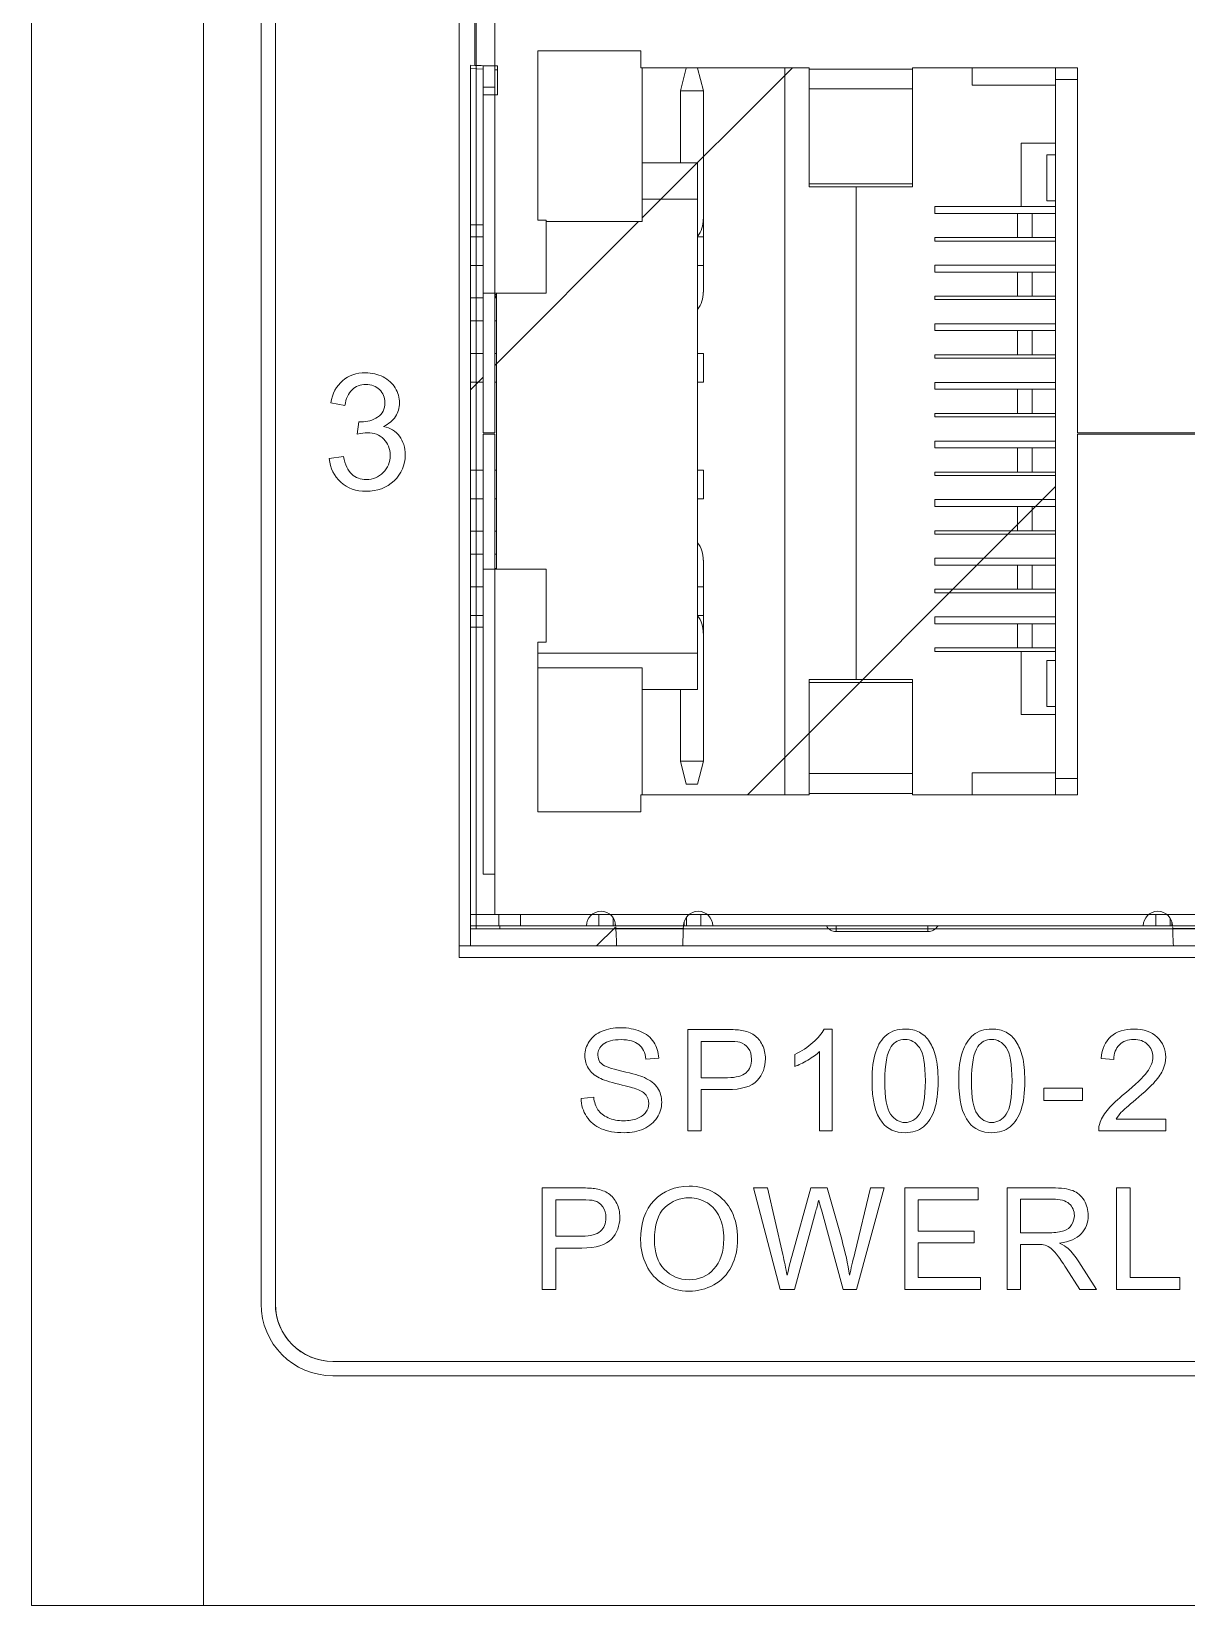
# Model space of a CAD drawing. Header units: millimetres. Extents: x 33157 to 59611, y -29750 to 1750.
# Drawn here: x 54404.74 to 54424.86, y 333.53 to 360.93 of the extents above; entities that cross this region are included whole.
import ezdxf

# ---------------------------------------------------------------- set-up
doc = ezdxf.new("R2010")
doc.units = ezdxf.units.MM
doc.layers.get('0').update_dxf_attribs({"lineweight": 18})

msp = doc.modelspace()

# ---------------------------------------------------------------- linework, layer by layer
at = {"linetype": 'Continuous'}
for p, q in [((54404.74, 468.528), (54404.74, 333.528)), ((54407.74, 468.528), (54407.74, 333.528)), ((54408.74, 463.278), (54408.74, 338.778)), ((54408.99, 463.278), (54408.99, 338.778)), ((54412.189, 344.811), (54412.189, 377.115)), ((54412.189, 345.011), (54412.189, 376.915)), ((54412.489, 345.311), (54412.489, 376.615)), ((54412.81, 353.943), (54412.81, 376.365)), ((54412.463, 361.524), (54412.463, 360.342)), ((54413.561, 360.598), (54415.357, 360.598)), ((54413.561, 357.645), (54413.561, 360.598)), ((54415.357, 360.598), (54415.357, 360.302)), ((54412.389, 360.346), (54412.463, 360.342)), ((54412.389, 345.011), (54412.389, 360.342)), ((54412.61, 360.277), (54412.389, 360.288)), ((54412.61, 360.338), (54412.61, 353.943)), ((54412.81, 360.334), (54412.86, 360.332)), ((54412.857, 360.264), (54412.81, 360.267)), ((54412.86, 360.332), (54412.86, 359.832)), ((54415.357, 360.302), (54418.287, 360.302)), ((54415.382, 360.302), (54415.382, 357.623)), ((54415.382, 357.688), (54417.997, 360.302)), ((54416.145, 360.297), (54416.045, 359.897)), ((54416.446, 359.897), (54416.346, 360.297)), ((54417.864, 347.643), (54417.864, 360.302)), ((54418.287, 360.302), (54418.287, 358.227)), ((54418.287, 360.279), (54420.088, 360.279)), ((54420.088, 360.302), (54422.963, 360.302)), ((54420.088, 358.227), (54420.088, 360.302)), ((54421.131, 359.997), (54421.131, 360.302)), ((54422.582, 360.302), (54422.582, 347.643)), ((54422.963, 360.302), (54422.963, 353.943)), ((54412.81, 359.966), (54412.61, 359.966)), ((54412.86, 359.832), (54412.61, 359.832)), ((54416.045, 359.897), (54416.446, 359.897)), ((54416.045, 359.897), (54416.045, 358.646)), ((54416.446, 357.665), (54416.446, 359.897)), ((54420.088, 359.932), (54418.287, 359.932)), ((54421.131, 359.997), (54422.582, 359.997)), ((54422.963, 360.097), (54422.582, 360.097)), ((54422.582, 358.986), (54421.982, 358.986)), ((54421.982, 358.986), (54421.982, 357.886)), ((54422.582, 358.786), (54422.432, 358.786)), ((54422.432, 358.786), (54422.432, 357.986)), ((54415.382, 358.646), (54416.343, 358.646)), ((54416.343, 358.646), (54416.343, 349.479)), ((54418.287, 358.281), (54420.088, 358.281)), ((54420.088, 358.227), (54418.287, 358.227)), ((54419.105, 358.227), (54419.105, 349.649)), ((54415.382, 358.016), (54416.343, 358.016)), ((54422.432, 357.986), (54422.582, 357.986)), ((54413.706, 357.645), (54413.561, 357.645)), ((54413.706, 356.374), (54413.706, 357.645)), ((54416.446, 357.36), (54416.446, 357.665)), ((54422.582, 357.886), (54420.481, 357.886)), ((54420.481, 357.766), (54420.481, 357.886)), ((54422.582, 357.766), (54420.481, 357.766)), ((54421.916, 357.766), (54421.916, 357.345)), ((54422.177, 357.345), (54422.177, 357.766)), ((54412.61, 357.565), (54412.389, 357.565)), ((54412.81, 355.116), (54415.317, 357.623)), ((54415.382, 357.623), (54413.706, 357.623)), ((54412.61, 357.36), (54412.389, 357.36)), ((54416.446, 357.36), (54416.343, 357.36)), ((54416.446, 356.86), (54416.446, 357.36)), ((54420.481, 357.345), (54422.582, 357.345)), ((54420.481, 357.285), (54420.481, 357.345)), ((54420.481, 357.285), (54422.582, 357.285)), ((54412.389, 356.86), (54412.61, 356.86)), ((54416.343, 356.86), (54416.446, 356.86)), ((54416.446, 356.394), (54416.446, 356.86)), ((54422.582, 356.865), (54420.481, 356.865)), ((54420.481, 356.745), (54420.481, 356.865)), ((54422.582, 356.745), (54420.481, 356.745)), ((54421.916, 356.745), (54421.916, 356.324)), ((54422.177, 356.324), (54422.177, 356.745)), ((54412.61, 356.294), (54412.389, 356.294)), ((54412.61, 356.374), (54413.706, 356.374)), ((54412.84, 356.354), (54412.81, 356.354)), ((54412.81, 356.329), (54412.84, 356.329)), ((54412.81, 356.317), (54412.84, 356.317)), ((54412.81, 356.304), (54412.84, 356.304)), ((54412.84, 356.294), (54412.81, 356.294)), ((54412.84, 356.374), (54412.84, 351.571)), ((54420.481, 356.324), (54422.582, 356.324)), ((54420.481, 356.264), (54420.481, 356.324)), ((54420.481, 356.264), (54422.582, 356.264)), ((54412.389, 355.894), (54412.61, 355.894)), ((54412.81, 355.894), (54412.84, 355.894)), ((54422.582, 355.844), (54420.481, 355.844)), ((54420.481, 355.724), (54420.481, 355.844)), ((54422.582, 355.724), (54420.481, 355.724)), ((54421.916, 355.724), (54421.916, 355.304)), ((54422.177, 355.304), (54422.177, 355.724)), ((54412.61, 355.329), (54412.389, 355.329)), ((54412.84, 355.329), (54412.81, 355.329)), ((54416.446, 355.329), (54416.343, 355.329)), ((54416.446, 354.828), (54416.446, 355.329)), ((54420.481, 355.304), (54422.582, 355.304)), ((54420.481, 355.244), (54420.481, 355.304)), ((54420.481, 355.244), (54422.582, 355.244)), ((54412.389, 354.695), (54412.61, 354.915)), ((54412.389, 354.828), (54412.61, 354.828)), ((54412.81, 354.828), (54412.84, 354.828)), ((54416.343, 354.828), (54416.446, 354.828)), ((54422.582, 354.823), (54420.481, 354.823)), ((54420.481, 354.703), (54420.481, 354.823)), ((54422.582, 354.703), (54420.481, 354.703)), ((54421.916, 354.703), (54421.916, 354.283)), ((54422.177, 354.283), (54422.177, 354.703)), ((54420.481, 354.283), (54422.582, 354.283)), ((54420.481, 354.223), (54420.481, 354.283)), ((54420.481, 354.223), (54422.582, 354.223)), ((54412.81, 353.943), (54412.61, 353.943)), ((54412.61, 353.923), (54412.81, 353.923)), ((54412.61, 353.923), (54412.61, 346.262)), ((54412.81, 345.561), (54412.81, 353.923)), ((54422.582, 353.802), (54420.481, 353.802)), ((54420.481, 353.682), (54420.481, 353.802)), ((54422.963, 353.943), (54427.566, 353.943)), ((54427.566, 353.923), (54422.963, 353.923)), ((54422.963, 353.923), (54422.963, 347.643)), ((54422.582, 353.682), (54420.481, 353.682)), ((54421.916, 353.682), (54421.916, 353.262)), ((54422.177, 353.262), (54422.177, 353.682)), ((54412.61, 353.297), (54412.389, 353.297)), ((54412.84, 353.297), (54412.81, 353.297)), ((54416.446, 353.297), (54416.343, 353.297)), ((54416.446, 352.797), (54416.446, 353.297)), ((54420.481, 353.262), (54422.582, 353.262)), ((54420.481, 353.202), (54420.481, 353.262)), ((54417.217, 347.643), (54422.582, 353.009)), ((54420.481, 353.202), (54422.582, 353.202)), ((54412.389, 352.797), (54412.61, 352.797)), ((54412.81, 352.797), (54412.84, 352.797)), ((54416.343, 352.797), (54416.446, 352.797)), ((54422.582, 352.782), (54420.481, 352.782)), ((54420.481, 352.662), (54420.481, 352.782)), ((54422.582, 352.662), (54420.481, 352.662)), ((54421.916, 352.662), (54421.916, 352.241)), ((54422.177, 352.241), (54422.177, 352.662)), ((54412.61, 352.231), (54412.389, 352.231)), ((54412.84, 352.231), (54412.81, 352.231)), ((54420.481, 352.241), (54422.582, 352.241)), ((54420.481, 352.181), (54420.481, 352.241)), ((54420.481, 352.181), (54422.582, 352.181)), ((54412.389, 351.831), (54412.61, 351.831)), ((54412.81, 351.831), (54412.84, 351.831)), ((54416.446, 351.266), (54416.446, 351.731)), ((54422.582, 351.761), (54420.481, 351.761)), ((54420.481, 351.641), (54420.481, 351.761)), ((54422.582, 351.641), (54420.481, 351.641)), ((54421.916, 351.641), (54421.916, 351.221)), ((54422.177, 351.221), (54422.177, 351.641)), ((54413.706, 351.571), (54412.61, 351.571)), ((54412.81, 351.582), (54412.84, 351.582)), ((54413.706, 350.3), (54413.706, 351.571)), ((54412.61, 351.266), (54412.389, 351.266)), ((54416.446, 351.266), (54416.343, 351.266)), ((54416.446, 350.765), (54416.446, 351.266)), ((54420.481, 351.221), (54422.582, 351.221)), ((54420.481, 351.16), (54420.481, 351.221)), ((54420.481, 351.16), (54422.582, 351.16)), ((54412.389, 350.765), (54412.61, 350.765)), ((54412.389, 350.56), (54412.61, 350.56)), ((54416.343, 350.765), (54416.446, 350.765)), ((54416.446, 350.46), (54416.446, 350.765)), ((54422.582, 350.74), (54420.481, 350.74)), ((54420.481, 350.62), (54420.481, 350.74)), ((54422.582, 350.62), (54420.481, 350.62)), ((54421.916, 350.62), (54421.916, 350.2)), ((54422.177, 350.2), (54422.177, 350.62)), ((54413.561, 350.3), (54413.706, 350.3)), ((54413.561, 347.348), (54413.561, 350.3)), ((54416.446, 348.228), (54416.446, 350.46)), ((54416.343, 350.11), (54413.561, 350.11)), ((54420.481, 350.2), (54422.582, 350.2)), ((54420.481, 350.14), (54420.481, 350.2)), ((54420.481, 350.14), (54422.582, 350.14)), ((54421.982, 350.14), (54421.982, 349.039)), ((54422.582, 349.98), (54422.432, 349.98)), ((54422.432, 349.98), (54422.432, 349.179)), ((54413.561, 349.852), (54415.382, 349.852)), ((54415.382, 349.852), (54415.382, 347.643)), ((54416.343, 349.479), (54415.382, 349.479)), ((54416.045, 349.479), (54416.045, 348.228)), ((54418.287, 349.649), (54420.088, 349.649)), ((54418.287, 349.649), (54418.287, 347.643)), ((54420.088, 349.596), (54418.287, 349.596)), ((54420.088, 347.643), (54420.088, 349.649)), ((54422.432, 349.179), (54422.582, 349.179)), ((54421.982, 349.039), (54422.582, 349.039)), ((54416.045, 348.228), (54416.446, 348.228)), ((54416.145, 347.828), (54416.045, 348.228)), ((54416.446, 348.228), (54416.346, 347.828)), ((54416.346, 347.828), (54416.145, 347.828)), ((54418.287, 348.013), (54420.088, 348.013)), ((54422.582, 348.028), (54421.131, 348.028)), ((54421.131, 348.028), (54421.131, 347.643)), ((54422.582, 347.928), (54422.963, 347.928)), ((54418.287, 347.643), (54415.357, 347.643)), ((54415.357, 347.643), (54415.357, 347.348)), ((54420.088, 347.667), (54418.287, 347.667)), ((54422.963, 347.643), (54420.088, 347.643)), ((54415.357, 347.348), (54413.561, 347.348)), ((54412.61, 346.262), (54412.81, 346.262)), ((54412.389, 345.561), (54414.508, 345.561)), ((54424.61, 345.361), (54412.389, 345.361)), ((54412.389, 345.311), (54414.922, 345.311)), ((54438.039, 345.311), (54412.489, 345.311)), ((54412.881, 345.361), (54412.881, 345.561)), ((54412.9, 345.361), (54412.9, 345.311)), ((54413.26, 345.561), (54413.26, 345.361)), ((54414.508, 345.561), (54414.819, 345.561)), ((54414.585, 345.011), (54414.907, 345.333)), ((54414.627, 345.361), (54414.627, 345.561)), ((54414.819, 345.561), (54416.201, 345.561)), ((54414.876, 345.496), (54414.876, 345.361)), ((54414.91, 345.361), (54414.91, 345.42)), ((54414.922, 345.318), (54416.097, 345.318)), ((54416.097, 345.311), (54418.632, 345.311)), ((54416.11, 345.42), (54416.11, 345.361)), ((54416.15, 345.361), (54416.15, 345.508)), ((54416.201, 345.561), (54416.512, 345.561)), ((54416.4, 345.561), (54416.4, 345.361)), ((54416.512, 345.561), (54424.208, 345.561)), ((54418.759, 345.361), (54418.759, 345.261)), ((54420.359, 345.261), (54420.359, 345.361)), ((54420.485, 345.311), (54424.622, 345.311)), ((54424.208, 345.561), (54424.519, 345.561)), ((54424.327, 345.361), (54424.327, 345.561)), ((54424.519, 345.561), (54425.901, 345.561)), ((54424.576, 345.496), (54424.576, 345.361)), ((54424.61, 345.361), (54424.61, 345.42)), ((54424.617, 345.361), (54424.61, 345.361)), ((54424.617, 345.361), (54434.31, 345.361)), ((54424.622, 345.318), (54425.797, 345.318)), ((54420.359, 345.261), (54418.759, 345.261)), ((54438.339, 345.011), (54412.189, 345.011)), ((54438.539, 344.811), (54412.189, 344.811)), ((54412.389, 345.011), (54438.339, 345.011)), ((54409.99, 337.778), (54441.49, 337.778)), ((54409.99, 337.528), (54441.49, 337.528)), ((54407.74, 333.528), (54404.74, 333.528)), ((54407.74, 333.528), (54443.74, 333.528))]:
    msp.add_line(p, q, dxfattribs=at)
msp.add_line((54408.989, 463.278), (54408.989, 338.778))
for centre, radius, start, end in [((54415.945, 357.665), 0.5, 322.8856, 360), ((54415.945, 356.394), 0.5, 322.8856, 360), ((54415.945, 351.731), 0.5, 0, 37.1144), ((54415.945, 350.46), 0.5, 0, 37.1144), ((54414.663, 345.361), 0.254, 0.0074, 180.0016), ((54416.356, 345.361), 0.254, 359.9986, 179.9926), ((54424.363, 345.361), 0.254, 0.0074, 180.0005), ((54398.148, 345.869), 17.958, 357.2512, 358.2425), ((54409.99, 338.778), 1.25, 180, 270), ((54409.99, 338.778), 1, 180, 270)]:
    msp.add_arc(centre, radius, start, end, dxfattribs=at)
for centre, major_axis, ratio, start_param, end_param in [((54414.913, 345.184), (0.005, 0.178), 0.04928, 5.576189, 5.814614), ((54416.106, 345.184), (-0.005, 0.178), 0.04928, 6.281922, 6.990182), ((54418.759, 345.467), (0, 0.206), 0.970143, 2.123563, 3.141593), ((54420.359, 345.467), (0, 0.206), 0.970143, 3.141593, 4.159435), ((54424.613, 345.184), (0.005, 0.178), 0.04928, 5.576189, 5.814614)]:
    msp.add_ellipse(centre, major_axis=major_axis, ratio=ratio, start_param=start_param, end_param=end_param, dxfattribs=at)
for points, knots in [([(54412.189, 377.115), (54412.189, 377.115), (54438.539, 377.115), (54438.539, 377.115), (54438.539, 377.115), (54438.539, 344.811), (54438.539, 344.811), (54438.539, 344.811), (54412.189, 344.811), (54412.189, 344.811), (54412.189, 344.811), (54412.189, 377.115), (54412.189, 377.115)], [0, 0, 0, 0, 150085.291345, 150085.291345, 150085.291345, 300170.58269, 300170.58269, 300170.58269, 450255.874035, 450255.874035, 450255.874035, 600341.165379, 600341.165379, 600341.165379, 600341.165379]), ([(54409.927, 353.497), (54409.927, 353.497), (54410.176, 353.531), (54410.176, 353.531), (54410.204, 353.39), (54410.252, 353.288), (54410.321, 353.226), (54410.389, 353.164), (54410.473, 353.133), (54410.572, 353.133), (54410.689, 353.133), (54410.789, 353.174), (54410.869, 353.255), (54410.949, 353.335), (54410.989, 353.436), (54410.989, 353.555), (54410.989, 353.669), (54410.951, 353.763), (54410.877, 353.837), (54410.802, 353.911), (54410.708, 353.948), (54410.592, 353.948), (54410.545, 353.948), (54410.487, 353.939), (54410.417, 353.921), (54410.417, 353.921), (54410.445, 354.138), (54410.445, 354.138), (54410.461, 354.136), (54410.475, 354.135), (54410.485, 354.135), (54410.591, 354.135), (54410.686, 354.163), (54410.771, 354.218), (54410.856, 354.273), (54410.898, 354.358), (54410.898, 354.472), (54410.898, 354.563), (54410.867, 354.638), (54410.806, 354.698), (54410.744, 354.757), (54410.664, 354.787), (54410.567, 354.787), (54410.47, 354.787), (54410.39, 354.756), (54410.325, 354.695), (54410.261, 354.634), (54410.219, 354.542), (54410.201, 354.42), (54410.201, 354.42), (54409.953, 354.465), (54409.953, 354.465), (54409.983, 354.632), (54410.052, 354.761), (54410.16, 354.853), (54410.267, 354.945), (54410.401, 354.99), (54410.561, 354.99), (54410.671, 354.99), (54410.773, 354.967), (54410.865, 354.919), (54410.958, 354.872), (54411.029, 354.808), (54411.078, 354.726), (54411.128, 354.644), (54411.152, 354.558), (54411.152, 354.466), (54411.152, 354.379), (54411.129, 354.3), (54411.082, 354.229), (54411.035, 354.157), (54410.965, 354.1), (54410.874, 354.058), (54410.993, 354.031), (54411.086, 353.973), (54411.152, 353.886), (54411.218, 353.8), (54411.251, 353.691), (54411.251, 353.56), (54411.251, 353.384), (54411.187, 353.234), (54411.058, 353.111), (54410.929, 352.988), (54410.767, 352.927), (54410.57, 352.927), (54410.393, 352.927), (54410.245, 352.98), (54410.128, 353.086), (54410.011, 353.192), (54409.944, 353.329), (54409.927, 353.497)], [0, 0, 0, 0, 133486.018696, 133486.018696, 133486.018696, 266972.037391, 266972.037391, 266972.037391, 400458.056087, 400458.056087, 400458.056087, 533944.074782, 533944.074782, 533944.074782, 667430.093478, 667430.093478, 667430.093478, 800916.112173, 800916.112173, 800916.112173, 934402.130869, 934402.130869, 934402.130869, 1067888.149564, 1067888.149564, 1067888.149564, 1201374.16826, 1201374.16826, 1201374.16826, 1334860.186955, 1334860.186955, 1334860.186955, 1468346.205651, 1468346.205651, 1468346.205651, 1601832.224346, 1601832.224346, 1601832.224346, 1735318.243042, 1735318.243042, 1735318.243042, 1868804.261737, 1868804.261737, 1868804.261737, 2002290.280433, 2002290.280433, 2002290.280433, 2135776.299128, 2135776.299128, 2135776.299128, 2269262.317824, 2269262.317824, 2269262.317824, 2402748.336519, 2402748.336519, 2402748.336519, 2536234.355215, 2536234.355215, 2536234.355215, 2669720.37391, 2669720.37391, 2669720.37391, 2803206.392606, 2803206.392606, 2803206.392606, 2936692.411301, 2936692.411301, 2936692.411301, 3070178.429997, 3070178.429997, 3070178.429997, 3203664.448692, 3203664.448692, 3203664.448692, 3337150.467388, 3337150.467388, 3337150.467388, 3470636.486083, 3470636.486083, 3470636.486083, 3604122.504779, 3604122.504779, 3604122.504779, 3737608.523475, 3737608.523475, 3737608.523475, 3871094.54217, 3871094.54217, 3871094.54217, 4004580.560866, 4004580.560866, 4004580.560866, 4004580.560866]), ([(54414.315, 342.358), (54414.315, 342.358), (54414.535, 342.377), (54414.535, 342.377), (54414.545, 342.289), (54414.569, 342.216), (54414.608, 342.159), (54414.646, 342.102), (54414.705, 342.056), (54414.785, 342.02), (54414.866, 341.985), (54414.956, 341.968), (54415.057, 341.968), (54415.146, 341.968), (54415.225, 341.981), (54415.293, 342.007), (54415.361, 342.034), (54415.412, 342.071), (54415.445, 342.117), (54415.478, 342.164), (54415.495, 342.214), (54415.495, 342.269), (54415.495, 342.324), (54415.479, 342.372), (54415.447, 342.414), (54415.415, 342.455), (54415.362, 342.489), (54415.288, 342.518), (54415.241, 342.536), (54415.136, 342.565), (54414.973, 342.604), (54414.81, 342.643), (54414.697, 342.68), (54414.632, 342.714), (54414.547, 342.759), (54414.485, 342.814), (54414.444, 342.879), (54414.402, 342.945), (54414.382, 343.018), (54414.382, 343.099), (54414.382, 343.189), (54414.407, 343.273), (54414.458, 343.35), (54414.508, 343.428), (54414.582, 343.487), (54414.68, 343.527), (54414.777, 343.567), (54414.885, 343.587), (54415.004, 343.587), (54415.135, 343.587), (54415.25, 343.566), (54415.35, 343.524), (54415.45, 343.482), (54415.527, 343.42), (54415.581, 343.338), (54415.635, 343.256), (54415.664, 343.163), (54415.668, 343.059), (54415.668, 343.059), (54415.443, 343.042), (54415.443, 343.042), (54415.432, 343.153), (54415.391, 343.238), (54415.321, 343.294), (54415.252, 343.352), (54415.149, 343.38), (54415.013, 343.38), (54414.871, 343.38), (54414.768, 343.354), (54414.703, 343.302), (54414.639, 343.25), (54414.606, 343.188), (54414.606, 343.115), (54414.606, 343.051), (54414.629, 342.999), (54414.675, 342.958), (54414.72, 342.917), (54414.838, 342.875), (54415.028, 342.832), (54415.218, 342.789), (54415.348, 342.751), (54415.419, 342.719), (54415.522, 342.672), (54415.598, 342.612), (54415.647, 342.539), (54415.696, 342.467), (54415.72, 342.383), (54415.72, 342.289), (54415.72, 342.194), (54415.693, 342.106), (54415.639, 342.023), (54415.585, 341.94), (54415.508, 341.875), (54415.408, 341.829), (54415.307, 341.783), (54415.194, 341.76), (54415.067, 341.76), (54414.908, 341.76), (54414.774, 341.784), (54414.666, 341.83), (54414.558, 341.877), (54414.473, 341.947), (54414.412, 342.04), (54414.35, 342.134), (54414.318, 342.24), (54414.315, 342.358)], [0, 0, 0, 0, 133150.003203, 133150.003203, 133150.003203, 266300.006407, 266300.006407, 266300.006407, 399450.00961, 399450.00961, 399450.00961, 532600.012813, 532600.012813, 532600.012813, 665750.016016, 665750.016016, 665750.016016, 798900.01922, 798900.01922, 798900.01922, 932050.022423, 932050.022423, 932050.022423, 1065200.025626, 1065200.025626, 1065200.025626, 1198350.028829, 1198350.028829, 1198350.028829, 1331500.032033, 1331500.032033, 1331500.032033, 1464650.035236, 1464650.035236, 1464650.035236, 1597800.038439, 1597800.038439, 1597800.038439, 1730950.041642, 1730950.041642, 1730950.041642, 1864100.044846, 1864100.044846, 1864100.044846, 1997250.048049, 1997250.048049, 1997250.048049, 2130400.051252, 2130400.051252, 2130400.051252, 2263550.054455, 2263550.054455, 2263550.054455, 2396700.057659, 2396700.057659, 2396700.057659, 2529850.060862, 2529850.060862, 2529850.060862, 2663000.064065, 2663000.064065, 2663000.064065, 2796150.067268, 2796150.067268, 2796150.067268, 2929300.070472, 2929300.070472, 2929300.070472, 3062450.073675, 3062450.073675, 3062450.073675, 3195600.076878, 3195600.076878, 3195600.076878, 3328750.080081, 3328750.080081, 3328750.080081, 3461900.083285, 3461900.083285, 3461900.083285, 3595050.086488, 3595050.086488, 3595050.086488, 3728200.089691, 3728200.089691, 3728200.089691, 3861350.092894, 3861350.092894, 3861350.092894, 3994500.096098, 3994500.096098, 3994500.096098, 4127650.099301, 4127650.099301, 4127650.099301, 4260800.102504, 4260800.102504, 4260800.102504, 4393950.105707, 4393950.105707, 4393950.105707, 4527100.108911, 4527100.108911, 4527100.108911, 4660250.112114, 4660250.112114, 4660250.112114, 4660250.112114]), ([(54416.176, 341.79), (54416.176, 341.79), (54416.176, 343.558), (54416.176, 343.558), (54416.176, 343.558), (54416.843, 343.558), (54416.843, 343.558), (54416.961, 343.558), (54417.05, 343.552), (54417.113, 343.541), (54417.199, 343.527), (54417.272, 343.499), (54417.331, 343.459), (54417.39, 343.418), (54417.437, 343.361), (54417.473, 343.288), (54417.509, 343.215), (54417.527, 343.135), (54417.527, 343.047), (54417.527, 342.898), (54417.479, 342.771), (54417.383, 342.667), (54417.287, 342.563), (54417.114, 342.511), (54416.864, 342.511), (54416.864, 342.511), (54416.41, 342.511), (54416.41, 342.511), (54416.41, 342.511), (54416.41, 341.79), (54416.41, 341.79), (54416.41, 341.79), (54416.176, 341.79), (54416.176, 341.79)], [0, 0, 0, 0, 137947.900084, 137947.900084, 137947.900084, 275895.800168, 275895.800168, 275895.800168, 413843.700251, 413843.700251, 413843.700251, 551791.600335, 551791.600335, 551791.600335, 689739.500419, 689739.500419, 689739.500419, 827687.400503, 827687.400503, 827687.400503, 965635.300586, 965635.300586, 965635.300586, 1103583.20067, 1103583.20067, 1103583.20067, 1241531.100754, 1241531.100754, 1241531.100754, 1379479.000838, 1379479.000838, 1379479.000838, 1517426.900921, 1517426.900921, 1517426.900921, 1517426.900921]), ([(54418.689, 341.79), (54418.689, 341.79), (54418.471, 341.79), (54418.471, 341.79), (54418.471, 341.79), (54418.471, 343.173), (54418.471, 343.173), (54418.419, 343.123), (54418.35, 343.073), (54418.265, 343.024), (54418.181, 342.974), (54418.104, 342.936), (54418.037, 342.912), (54418.037, 342.912), (54418.037, 343.122), (54418.037, 343.122), (54418.158, 343.178), (54418.264, 343.248), (54418.355, 343.329), (54418.446, 343.41), (54418.511, 343.489), (54418.549, 343.565), (54418.549, 343.565), (54418.689, 343.565), (54418.689, 343.565), (54418.689, 343.565), (54418.689, 341.79), (54418.689, 341.79)], [0, 0, 0, 0, 139506.37565, 139506.37565, 139506.37565, 279012.751301, 279012.751301, 279012.751301, 418519.126951, 418519.126951, 418519.126951, 558025.502602, 558025.502602, 558025.502602, 697531.878252, 697531.878252, 697531.878252, 837038.253902, 837038.253902, 837038.253902, 976544.629553, 976544.629553, 976544.629553, 1116051.005203, 1116051.005203, 1116051.005203, 1255557.380853, 1255557.380853, 1255557.380853, 1255557.380853]), ([(54419.384, 342.662), (54419.384, 342.871), (54419.406, 343.04), (54419.448, 343.167), (54419.492, 343.295), (54419.555, 343.394), (54419.64, 343.462), (54419.725, 343.531), (54419.831, 343.565), (54419.96, 343.565), (54420.054, 343.565), (54420.137, 343.546), (54420.209, 343.508), (54420.281, 343.47), (54420.34, 343.415), (54420.386, 343.343), (54420.433, 343.271), (54420.469, 343.183), (54420.495, 343.08), (54420.522, 342.977), (54420.535, 342.837), (54420.535, 342.662), (54420.535, 342.455), (54420.514, 342.287), (54420.471, 342.159), (54420.429, 342.031), (54420.365, 341.933), (54420.28, 341.864), (54420.196, 341.795), (54420.089, 341.76), (54419.96, 341.76), (54419.79, 341.76), (54419.656, 341.821), (54419.559, 341.942), (54419.442, 342.09), (54419.384, 342.33), (54419.384, 342.662)], [0, 0, 0, 0, 137360.880877, 137360.880877, 137360.880877, 274721.761755, 274721.761755, 274721.761755, 412082.642632, 412082.642632, 412082.642632, 549443.523509, 549443.523509, 549443.523509, 686804.404387, 686804.404387, 686804.404387, 824165.285264, 824165.285264, 824165.285264, 961526.166141, 961526.166141, 961526.166141, 1098887.047019, 1098887.047019, 1098887.047019, 1236247.927896, 1236247.927896, 1236247.927896, 1373608.808773, 1373608.808773, 1373608.808773, 1510969.689651, 1510969.689651, 1510969.689651, 1648330.570528, 1648330.570528, 1648330.570528, 1648330.570528]), ([(54419.607, 342.661), (54419.607, 342.37), (54419.64, 342.177), (54419.708, 342.082), (54419.776, 341.986), (54419.86, 341.938), (54419.96, 341.938), (54420.059, 341.938), (54420.143, 341.986), (54420.211, 342.082), (54420.279, 342.178), (54420.313, 342.371), (54420.313, 342.661), (54420.313, 342.952), (54420.279, 343.146), (54420.211, 343.241), (54420.144, 343.337), (54420.059, 343.385), (54419.957, 343.385), (54419.858, 343.385), (54419.778, 343.343), (54419.718, 343.258), (54419.644, 343.151), (54419.607, 342.952), (54419.607, 342.661)], [0, 0, 0, 0, 140558.206637, 140558.206637, 140558.206637, 281116.413273, 281116.413273, 281116.413273, 421674.61991, 421674.61991, 421674.61991, 562232.826546, 562232.826546, 562232.826546, 702791.033183, 702791.033183, 702791.033183, 843349.23982, 843349.23982, 843349.23982, 983907.446456, 983907.446456, 983907.446456, 1124465.653093, 1124465.653093, 1124465.653093, 1124465.653093]), ([(54420.895, 342.662), (54420.895, 342.871), (54420.916, 343.04), (54420.959, 343.167), (54421.002, 343.295), (54421.066, 343.394), (54421.151, 343.462), (54421.235, 343.531), (54421.342, 343.565), (54421.47, 343.565), (54421.565, 343.565), (54421.648, 343.546), (54421.72, 343.508), (54421.792, 343.47), (54421.851, 343.415), (54421.897, 343.343), (54421.943, 343.271), (54421.979, 343.183), (54422.006, 343.08), (54422.032, 342.977), (54422.046, 342.837), (54422.046, 342.662), (54422.046, 342.455), (54422.024, 342.287), (54421.982, 342.159), (54421.939, 342.031), (54421.876, 341.933), (54421.791, 341.864), (54421.706, 341.795), (54421.599, 341.76), (54421.47, 341.76), (54421.3, 341.76), (54421.166, 341.821), (54421.069, 341.942), (54420.953, 342.09), (54420.895, 342.33), (54420.895, 342.662)], [0, 0, 0, 0, 137364.70576, 137364.70576, 137364.70576, 274729.41152, 274729.41152, 274729.41152, 412094.117281, 412094.117281, 412094.117281, 549458.823041, 549458.823041, 549458.823041, 686823.528801, 686823.528801, 686823.528801, 824188.234561, 824188.234561, 824188.234561, 961552.940321, 961552.940321, 961552.940321, 1098917.646081, 1098917.646081, 1098917.646081, 1236282.351842, 1236282.351842, 1236282.351842, 1373647.057602, 1373647.057602, 1373647.057602, 1511011.763362, 1511011.763362, 1511011.763362, 1648376.469122, 1648376.469122, 1648376.469122, 1648376.469122]), ([(54421.117, 342.661), (54421.117, 342.37), (54421.151, 342.177), (54421.219, 342.082), (54421.287, 341.986), (54421.371, 341.938), (54421.47, 341.938), (54421.57, 341.938), (54421.654, 341.986), (54421.722, 342.082), (54421.79, 342.178), (54421.823, 342.371), (54421.823, 342.661), (54421.823, 342.952), (54421.79, 343.146), (54421.722, 343.241), (54421.654, 343.337), (54421.569, 343.385), (54421.468, 343.385), (54421.368, 343.385), (54421.288, 343.343), (54421.229, 343.258), (54421.154, 343.151), (54421.117, 342.952), (54421.117, 342.661)], [0, 0, 0, 0, 140562.120531, 140562.120531, 140562.120531, 281124.241062, 281124.241062, 281124.241062, 421686.361594, 421686.361594, 421686.361594, 562248.482125, 562248.482125, 562248.482125, 702810.602656, 702810.602656, 702810.602656, 843372.723187, 843372.723187, 843372.723187, 983934.843718, 983934.843718, 983934.843718, 1124496.964249, 1124496.964249, 1124496.964249, 1124496.964249]), ([(54424.503, 341.997), (54424.503, 341.997), (54424.503, 341.79), (54424.503, 341.79), (54424.503, 341.79), (54423.333, 341.79), (54423.333, 341.79), (54423.331, 341.842), (54423.34, 341.892), (54423.358, 341.941), (54423.388, 342.02), (54423.437, 342.099), (54423.503, 342.176), (54423.569, 342.253), (54423.664, 342.342), (54423.787, 342.442), (54423.978, 342.6), (54424.108, 342.725), (54424.176, 342.817), (54424.244, 342.909), (54424.279, 342.996), (54424.279, 343.079), (54424.279, 343.165), (54424.248, 343.237), (54424.186, 343.296), (54424.124, 343.355), (54424.044, 343.385), (54423.944, 343.385), (54423.84, 343.385), (54423.756, 343.354), (54423.693, 343.291), (54423.63, 343.229), (54423.598, 343.143), (54423.597, 343.032), (54423.597, 343.032), (54423.375, 343.054), (54423.375, 343.054), (54423.39, 343.22), (54423.448, 343.347), (54423.547, 343.434), (54423.647, 343.522), (54423.781, 343.565), (54423.949, 343.565), (54424.119, 343.565), (54424.254, 343.518), (54424.352, 343.424), (54424.452, 343.33), (54424.501, 343.213), (54424.501, 343.074), (54424.501, 343.003), (54424.486, 342.933), (54424.457, 342.865), (54424.428, 342.796), (54424.38, 342.724), (54424.313, 342.649), (54424.246, 342.573), (54424.134, 342.469), (54423.979, 342.338), (54423.848, 342.228), (54423.764, 342.154), (54423.727, 342.115), (54423.69, 342.076), (54423.66, 342.037), (54423.635, 341.997), (54423.635, 341.997), (54424.503, 341.997), (54424.503, 341.997)], [0, 0, 0, 0, 134462.493356, 134462.493356, 134462.493356, 268924.986713, 268924.986713, 268924.986713, 403387.480069, 403387.480069, 403387.480069, 537849.973425, 537849.973425, 537849.973425, 672312.466782, 672312.466782, 672312.466782, 806774.960138, 806774.960138, 806774.960138, 941237.453495, 941237.453495, 941237.453495, 1075699.946851, 1075699.946851, 1075699.946851, 1210162.440207, 1210162.440207, 1210162.440207, 1344624.933564, 1344624.933564, 1344624.933564, 1479087.42692, 1479087.42692, 1479087.42692, 1613549.920276, 1613549.920276, 1613549.920276, 1748012.413633, 1748012.413633, 1748012.413633, 1882474.906989, 1882474.906989, 1882474.906989, 2016937.400345, 2016937.400345, 2016937.400345, 2151399.893702, 2151399.893702, 2151399.893702, 2285862.387058, 2285862.387058, 2285862.387058, 2420324.880415, 2420324.880415, 2420324.880415, 2554787.373771, 2554787.373771, 2554787.373771, 2689249.867127, 2689249.867127, 2689249.867127, 2823712.360484, 2823712.360484, 2823712.360484, 2958174.85384, 2958174.85384, 2958174.85384, 2958174.85384]), ([(54416.41, 342.718), (54416.41, 342.718), (54416.867, 342.718), (54416.867, 342.718), (54417.019, 342.718), (54417.126, 342.746), (54417.189, 342.803), (54417.253, 342.859), (54417.285, 342.938), (54417.285, 343.041), (54417.285, 343.114), (54417.266, 343.178), (54417.229, 343.23), (54417.191, 343.283), (54417.142, 343.318), (54417.081, 343.335), (54417.041, 343.345), (54416.968, 343.35), (54416.863, 343.35), (54416.863, 343.35), (54416.41, 343.35), (54416.41, 343.35), (54416.41, 343.35), (54416.41, 342.718), (54416.41, 342.718)], [0, 0, 0, 0, 140550.362272, 140550.362272, 140550.362272, 281100.724544, 281100.724544, 281100.724544, 421651.086816, 421651.086816, 421651.086816, 562201.449088, 562201.449088, 562201.449088, 702751.81136, 702751.81136, 702751.81136, 843302.173631, 843302.173631, 843302.173631, 983852.535903, 983852.535903, 983852.535903, 1124402.898175, 1124402.898175, 1124402.898175, 1124402.898175]), ([(54422.378, 342.321), (54422.378, 342.321), (54422.378, 342.538), (54422.378, 342.538), (54422.378, 342.538), (54423.05, 342.538), (54423.05, 342.538), (54423.05, 342.538), (54423.05, 342.321), (54423.05, 342.321), (54423.05, 342.321), (54422.378, 342.321), (54422.378, 342.321)], [0, 0, 0, 0, 150156.921008, 150156.921008, 150156.921008, 300313.842015, 300313.842015, 300313.842015, 450470.763023, 450470.763023, 450470.763023, 600627.68403, 600627.68403, 600627.68403, 600627.68403]), ([(54421.739, 339.031), (54421.739, 339.031), (54421.739, 340.799), (54421.739, 340.799), (54421.739, 340.799), (54422.522, 340.799), (54422.522, 340.799), (54422.68, 340.799), (54422.8, 340.783), (54422.881, 340.751), (54422.963, 340.72), (54423.029, 340.664), (54423.078, 340.583), (54423.127, 340.503), (54423.151, 340.414), (54423.151, 340.317), (54423.151, 340.192), (54423.11, 340.086), (54423.029, 340), (54422.948, 339.914), (54422.823, 339.86), (54422.653, 339.836), (54422.716, 339.806), (54422.763, 339.777), (54422.795, 339.748), (54422.863, 339.685), (54422.928, 339.607), (54422.988, 339.513), (54422.988, 339.513), (54423.294, 339.031), (54423.294, 339.031), (54423.294, 339.031), (54423.002, 339.031), (54423.002, 339.031), (54423.002, 339.031), (54422.768, 339.399), (54422.768, 339.399), (54422.7, 339.506), (54422.644, 339.587), (54422.6, 339.643), (54422.555, 339.699), (54422.516, 339.739), (54422.481, 339.761), (54422.446, 339.783), (54422.41, 339.799), (54422.374, 339.808), (54422.348, 339.813), (54422.304, 339.816), (54422.244, 339.816), (54422.244, 339.816), (54421.973, 339.816), (54421.973, 339.816), (54421.973, 339.816), (54421.973, 339.031), (54421.973, 339.031), (54421.973, 339.031), (54421.739, 339.031), (54421.739, 339.031)], [0, 0, 0, 0, 135021.483368, 135021.483368, 135021.483368, 270042.966736, 270042.966736, 270042.966736, 405064.450104, 405064.450104, 405064.450104, 540085.933472, 540085.933472, 540085.933472, 675107.41684, 675107.41684, 675107.41684, 810128.900207, 810128.900207, 810128.900207, 945150.383575, 945150.383575, 945150.383575, 1080171.866943, 1080171.866943, 1080171.866943, 1215193.350311, 1215193.350311, 1215193.350311, 1350214.833679, 1350214.833679, 1350214.833679, 1485236.317047, 1485236.317047, 1485236.317047, 1620257.800415, 1620257.800415, 1620257.800415, 1755279.283783, 1755279.283783, 1755279.283783, 1890300.767151, 1890300.767151, 1890300.767151, 2025322.250519, 2025322.250519, 2025322.250519, 2160343.733887, 2160343.733887, 2160343.733887, 2295365.217255, 2295365.217255, 2295365.217255, 2430386.700622, 2430386.700622, 2430386.700622, 2565408.18399, 2565408.18399, 2565408.18399, 2565408.18399]), ([(54413.639, 339.031), (54413.639, 339.031), (54413.639, 340.799), (54413.639, 340.799), (54413.639, 340.799), (54414.307, 340.799), (54414.307, 340.799), (54414.424, 340.799), (54414.514, 340.793), (54414.576, 340.782), (54414.663, 340.768), (54414.736, 340.74), (54414.794, 340.7), (54414.853, 340.659), (54414.901, 340.602), (54414.936, 340.53), (54414.972, 340.457), (54414.99, 340.376), (54414.99, 340.289), (54414.99, 340.139), (54414.942, 340.012), (54414.846, 339.908), (54414.751, 339.804), (54414.577, 339.752), (54414.327, 339.752), (54414.327, 339.752), (54413.874, 339.752), (54413.874, 339.752), (54413.874, 339.752), (54413.874, 339.031), (54413.874, 339.031), (54413.874, 339.031), (54413.639, 339.031), (54413.639, 339.031)], [0, 0, 0, 0, 137944.801118, 137944.801118, 137944.801118, 275889.602236, 275889.602236, 275889.602236, 413834.403355, 413834.403355, 413834.403355, 551779.204473, 551779.204473, 551779.204473, 689724.005591, 689724.005591, 689724.005591, 827668.806709, 827668.806709, 827668.806709, 965613.607827, 965613.607827, 965613.607827, 1103558.408946, 1103558.408946, 1103558.408946, 1241503.210064, 1241503.210064, 1241503.210064, 1379448.011182, 1379448.011182, 1379448.011182, 1517392.8123, 1517392.8123, 1517392.8123, 1517392.8123]), ([(54415.352, 339.892), (54415.352, 340.185), (54415.431, 340.414), (54415.588, 340.58), (54415.746, 340.746), (54415.949, 340.829), (54416.199, 340.829), (54416.362, 340.829), (54416.509, 340.79), (54416.64, 340.712), (54416.771, 340.634), (54416.871, 340.525), (54416.94, 340.386), (54417.009, 340.247), (54417.043, 340.089), (54417.043, 339.912), (54417.043, 339.733), (54417.007, 339.573), (54416.935, 339.432), (54416.862, 339.29), (54416.76, 339.183), (54416.627, 339.11), (54416.494, 339.038), (54416.351, 339.001), (54416.198, 339.001), (54416.031, 339.001), (54415.882, 339.042), (54415.751, 339.122), (54415.62, 339.202), (54415.521, 339.312), (54415.453, 339.451), (54415.386, 339.59), (54415.352, 339.736), (54415.352, 339.892)], [0, 0, 0, 0, 137950.769725, 137950.769725, 137950.769725, 275901.53945, 275901.53945, 275901.53945, 413852.309175, 413852.309175, 413852.309175, 551803.0789, 551803.0789, 551803.0789, 689753.848625, 689753.848625, 689753.848625, 827704.61835, 827704.61835, 827704.61835, 965655.388075, 965655.388075, 965655.388075, 1103606.1578, 1103606.1578, 1103606.1578, 1241556.927525, 1241556.927525, 1241556.927525, 1379507.69725, 1379507.69725, 1379507.69725, 1517458.466975, 1517458.466975, 1517458.466975, 1517458.466975]), ([(54417.786, 339.031), (54417.786, 339.031), (54417.321, 340.799), (54417.321, 340.799), (54417.321, 340.799), (54417.564, 340.799), (54417.564, 340.799), (54417.564, 340.799), (54417.829, 339.64), (54417.829, 339.64), (54417.858, 339.518), (54417.883, 339.398), (54417.905, 339.278), (54417.951, 339.467), (54417.979, 339.576), (54417.986, 339.604), (54417.986, 339.604), (54418.321, 340.799), (54418.321, 340.799), (54418.321, 340.799), (54418.603, 340.799), (54418.603, 340.799), (54418.603, 340.799), (54418.856, 339.904), (54418.856, 339.904), (54418.918, 339.682), (54418.964, 339.473), (54418.994, 339.278), (54419.017, 339.39), (54419.047, 339.518), (54419.084, 339.662), (54419.084, 339.662), (54419.36, 340.799), (54419.36, 340.799), (54419.36, 340.799), (54419.595, 340.799), (54419.595, 340.799), (54419.595, 340.799), (54419.111, 339.031), (54419.111, 339.031), (54419.111, 339.031), (54418.884, 339.031), (54418.884, 339.031), (54418.884, 339.031), (54418.513, 340.378), (54418.513, 340.378), (54418.482, 340.491), (54418.463, 340.56), (54418.456, 340.586), (54418.435, 340.505), (54418.417, 340.436), (54418.402, 340.379), (54418.402, 340.379), (54418.031, 339.031), (54418.031, 339.031), (54418.031, 339.031), (54417.786, 339.031), (54417.786, 339.031)], [0, 0, 0, 0, 135008.557572, 135008.557572, 135008.557572, 270017.115144, 270017.115144, 270017.115144, 405025.672716, 405025.672716, 405025.672716, 540034.230287, 540034.230287, 540034.230287, 675042.787859, 675042.787859, 675042.787859, 810051.345431, 810051.345431, 810051.345431, 945059.903003, 945059.903003, 945059.903003, 1080068.460575, 1080068.460575, 1080068.460575, 1215077.018147, 1215077.018147, 1215077.018147, 1350085.575719, 1350085.575719, 1350085.575719, 1485094.133291, 1485094.133291, 1485094.133291, 1620102.690862, 1620102.690862, 1620102.690862, 1755111.248434, 1755111.248434, 1755111.248434, 1890119.806006, 1890119.806006, 1890119.806006, 2025128.363578, 2025128.363578, 2025128.363578, 2160136.92115, 2160136.92115, 2160136.92115, 2295145.478722, 2295145.478722, 2295145.478722, 2430154.036294, 2430154.036294, 2430154.036294, 2565162.593865, 2565162.593865, 2565162.593865, 2565162.593865]), ([(54419.954, 339.031), (54419.954, 339.031), (54419.954, 340.799), (54419.954, 340.799), (54419.954, 340.799), (54421.231, 340.799), (54421.231, 340.799), (54421.231, 340.799), (54421.231, 340.592), (54421.231, 340.592), (54421.231, 340.592), (54420.189, 340.592), (54420.189, 340.592), (54420.189, 340.592), (54420.189, 340.048), (54420.189, 340.048), (54420.189, 340.048), (54421.164, 340.048), (54421.164, 340.048), (54421.164, 340.048), (54421.164, 339.841), (54421.164, 339.841), (54421.164, 339.841), (54420.189, 339.841), (54420.189, 339.841), (54420.189, 339.841), (54420.189, 339.238), (54420.189, 339.238), (54420.189, 339.238), (54421.273, 339.238), (54421.273, 339.238), (54421.273, 339.238), (54421.273, 339.031), (54421.273, 339.031), (54421.273, 339.031), (54419.954, 339.031), (54419.954, 339.031)], [0, 0, 0, 0, 137362.135909, 137362.135909, 137362.135909, 274724.271818, 274724.271818, 274724.271818, 412086.407728, 412086.407728, 412086.407728, 549448.543637, 549448.543637, 549448.543637, 686810.679546, 686810.679546, 686810.679546, 824172.815455, 824172.815455, 824172.815455, 961534.951364, 961534.951364, 961534.951364, 1098897.087273, 1098897.087273, 1098897.087273, 1236259.223183, 1236259.223183, 1236259.223183, 1373621.359092, 1373621.359092, 1373621.359092, 1510983.495001, 1510983.495001, 1510983.495001, 1648345.63091, 1648345.63091, 1648345.63091, 1648345.63091]), ([(54423.644, 339.031), (54423.644, 339.031), (54423.644, 340.799), (54423.644, 340.799), (54423.644, 340.799), (54423.879, 340.799), (54423.879, 340.799), (54423.879, 340.799), (54423.879, 339.238), (54423.879, 339.238), (54423.879, 339.238), (54424.748, 339.238), (54424.748, 339.238), (54424.748, 339.238), (54424.748, 339.031), (54424.748, 339.031), (54424.748, 339.031), (54423.644, 339.031), (54423.644, 339.031)], [0, 0, 0, 0, 143767.449301, 143767.449301, 143767.449301, 287534.898602, 287534.898602, 287534.898602, 431302.347903, 431302.347903, 431302.347903, 575069.797204, 575069.797204, 575069.797204, 718837.246506, 718837.246506, 718837.246506, 862604.695807, 862604.695807, 862604.695807, 862604.695807]), ([(54413.874, 339.96), (54413.874, 339.96), (54414.331, 339.96), (54414.331, 339.96), (54414.482, 339.96), (54414.589, 339.988), (54414.653, 340.044), (54414.716, 340.1), (54414.748, 340.179), (54414.748, 340.282), (54414.748, 340.355), (54414.729, 340.419), (54414.692, 340.472), (54414.654, 340.524), (54414.605, 340.559), (54414.544, 340.576), (54414.505, 340.586), (54414.432, 340.592), (54414.326, 340.592), (54414.326, 340.592), (54413.874, 340.592), (54413.874, 340.592), (54413.874, 340.592), (54413.874, 339.96), (54413.874, 339.96)], [0, 0, 0, 0, 140547.331683, 140547.331683, 140547.331683, 281094.663366, 281094.663366, 281094.663366, 421641.995048, 421641.995048, 421641.995048, 562189.326731, 562189.326731, 562189.326731, 702736.658414, 702736.658414, 702736.658414, 843283.990097, 843283.990097, 843283.990097, 983831.321779, 983831.321779, 983831.321779, 1124378.653462, 1124378.653462, 1124378.653462, 1124378.653462]), ([(54415.594, 339.888), (54415.594, 339.675), (54415.651, 339.507), (54415.765, 339.385), (54415.88, 339.263), (54416.023, 339.201), (54416.196, 339.201), (54416.372, 339.201), (54416.517, 339.263), (54416.631, 339.387), (54416.745, 339.51), (54416.801, 339.685), (54416.801, 339.913), (54416.801, 340.056), (54416.777, 340.182), (54416.728, 340.289), (54416.68, 340.396), (54416.609, 340.479), (54416.515, 340.538), (54416.421, 340.597), (54416.316, 340.626), (54416.2, 340.626), (54416.035, 340.626), (54415.892, 340.569), (54415.773, 340.456), (54415.653, 340.342), (54415.594, 340.153), (54415.594, 339.888)], [0, 0, 0, 0, 139505.015684, 139505.015684, 139505.015684, 279010.031367, 279010.031367, 279010.031367, 418515.047051, 418515.047051, 418515.047051, 558020.062734, 558020.062734, 558020.062734, 697525.078418, 697525.078418, 697525.078418, 837030.094101, 837030.094101, 837030.094101, 976535.109785, 976535.109785, 976535.109785, 1116040.125468, 1116040.125468, 1116040.125468, 1255545.141152, 1255545.141152, 1255545.141152, 1255545.141152]), ([(54421.973, 340.019), (54421.973, 340.019), (54422.475, 340.019), (54422.475, 340.019), (54422.582, 340.019), (54422.665, 340.03), (54422.725, 340.052), (54422.786, 340.074), (54422.831, 340.109), (54422.862, 340.158), (54422.893, 340.207), (54422.909, 340.26), (54422.909, 340.317), (54422.909, 340.4), (54422.879, 340.469), (54422.818, 340.523), (54422.758, 340.577), (54422.662, 340.604), (54422.532, 340.604), (54422.532, 340.604), (54421.973, 340.604), (54421.973, 340.604), (54421.973, 340.604), (54421.973, 340.019), (54421.973, 340.019)], [0, 0, 0, 0, 140568.605887, 140568.605887, 140568.605887, 281137.211775, 281137.211775, 281137.211775, 421705.817662, 421705.817662, 421705.817662, 562274.42355, 562274.42355, 562274.42355, 702843.029437, 702843.029437, 702843.029437, 843411.635325, 843411.635325, 843411.635325, 983980.241212, 983980.241212, 983980.241212, 1124548.847099, 1124548.847099, 1124548.847099, 1124548.847099])]:
    msp.add_open_spline(points, degree=3, knots=knots)
for points, knots in [([(54412.463, 360.342), (54412.512, 360.34), (54412.628, 360.337), (54412.743, 360.335), (54412.81, 360.334)], [0, 0, 0, 0, 143095.564537, 338558.728148, 338558.728148, 338558.728148, 338558.728148]), ([(54414.922, 345.318), (54414.923, 345.291), (54414.927, 345.188), (54414.931, 345.084), (54414.935, 345.008)], [0, 0, 0, 0, 89577.437898, 338619.900247, 338619.900247, 338619.900247, 338619.900247]), ([(54424.622, 345.318), (54424.623, 345.291), (54424.627, 345.188), (54424.631, 345.084), (54424.635, 345.008)], [0, 0, 0, 0, 89593.461239, 338680.452983, 338680.452983, 338680.452983, 338680.452983])]:
    msp.add_open_spline(points, degree=3, knots=knots, dxfattribs=at)
for points in [[(54408.989, 338.778), (54408.99, 338.513), (54409.095, 338.258), (54409.283, 338.071)], [(54409.283, 338.071), (54409.471, 337.883), (54409.724, 337.778), (54409.989, 337.778)], [(54409.989, 337.778), (54409.989, 337.778), (54441.489, 337.778), (54441.489, 337.778)]]:
    msp.add_open_spline(points, degree=3)

doc.saveas('drawing.dxf')
